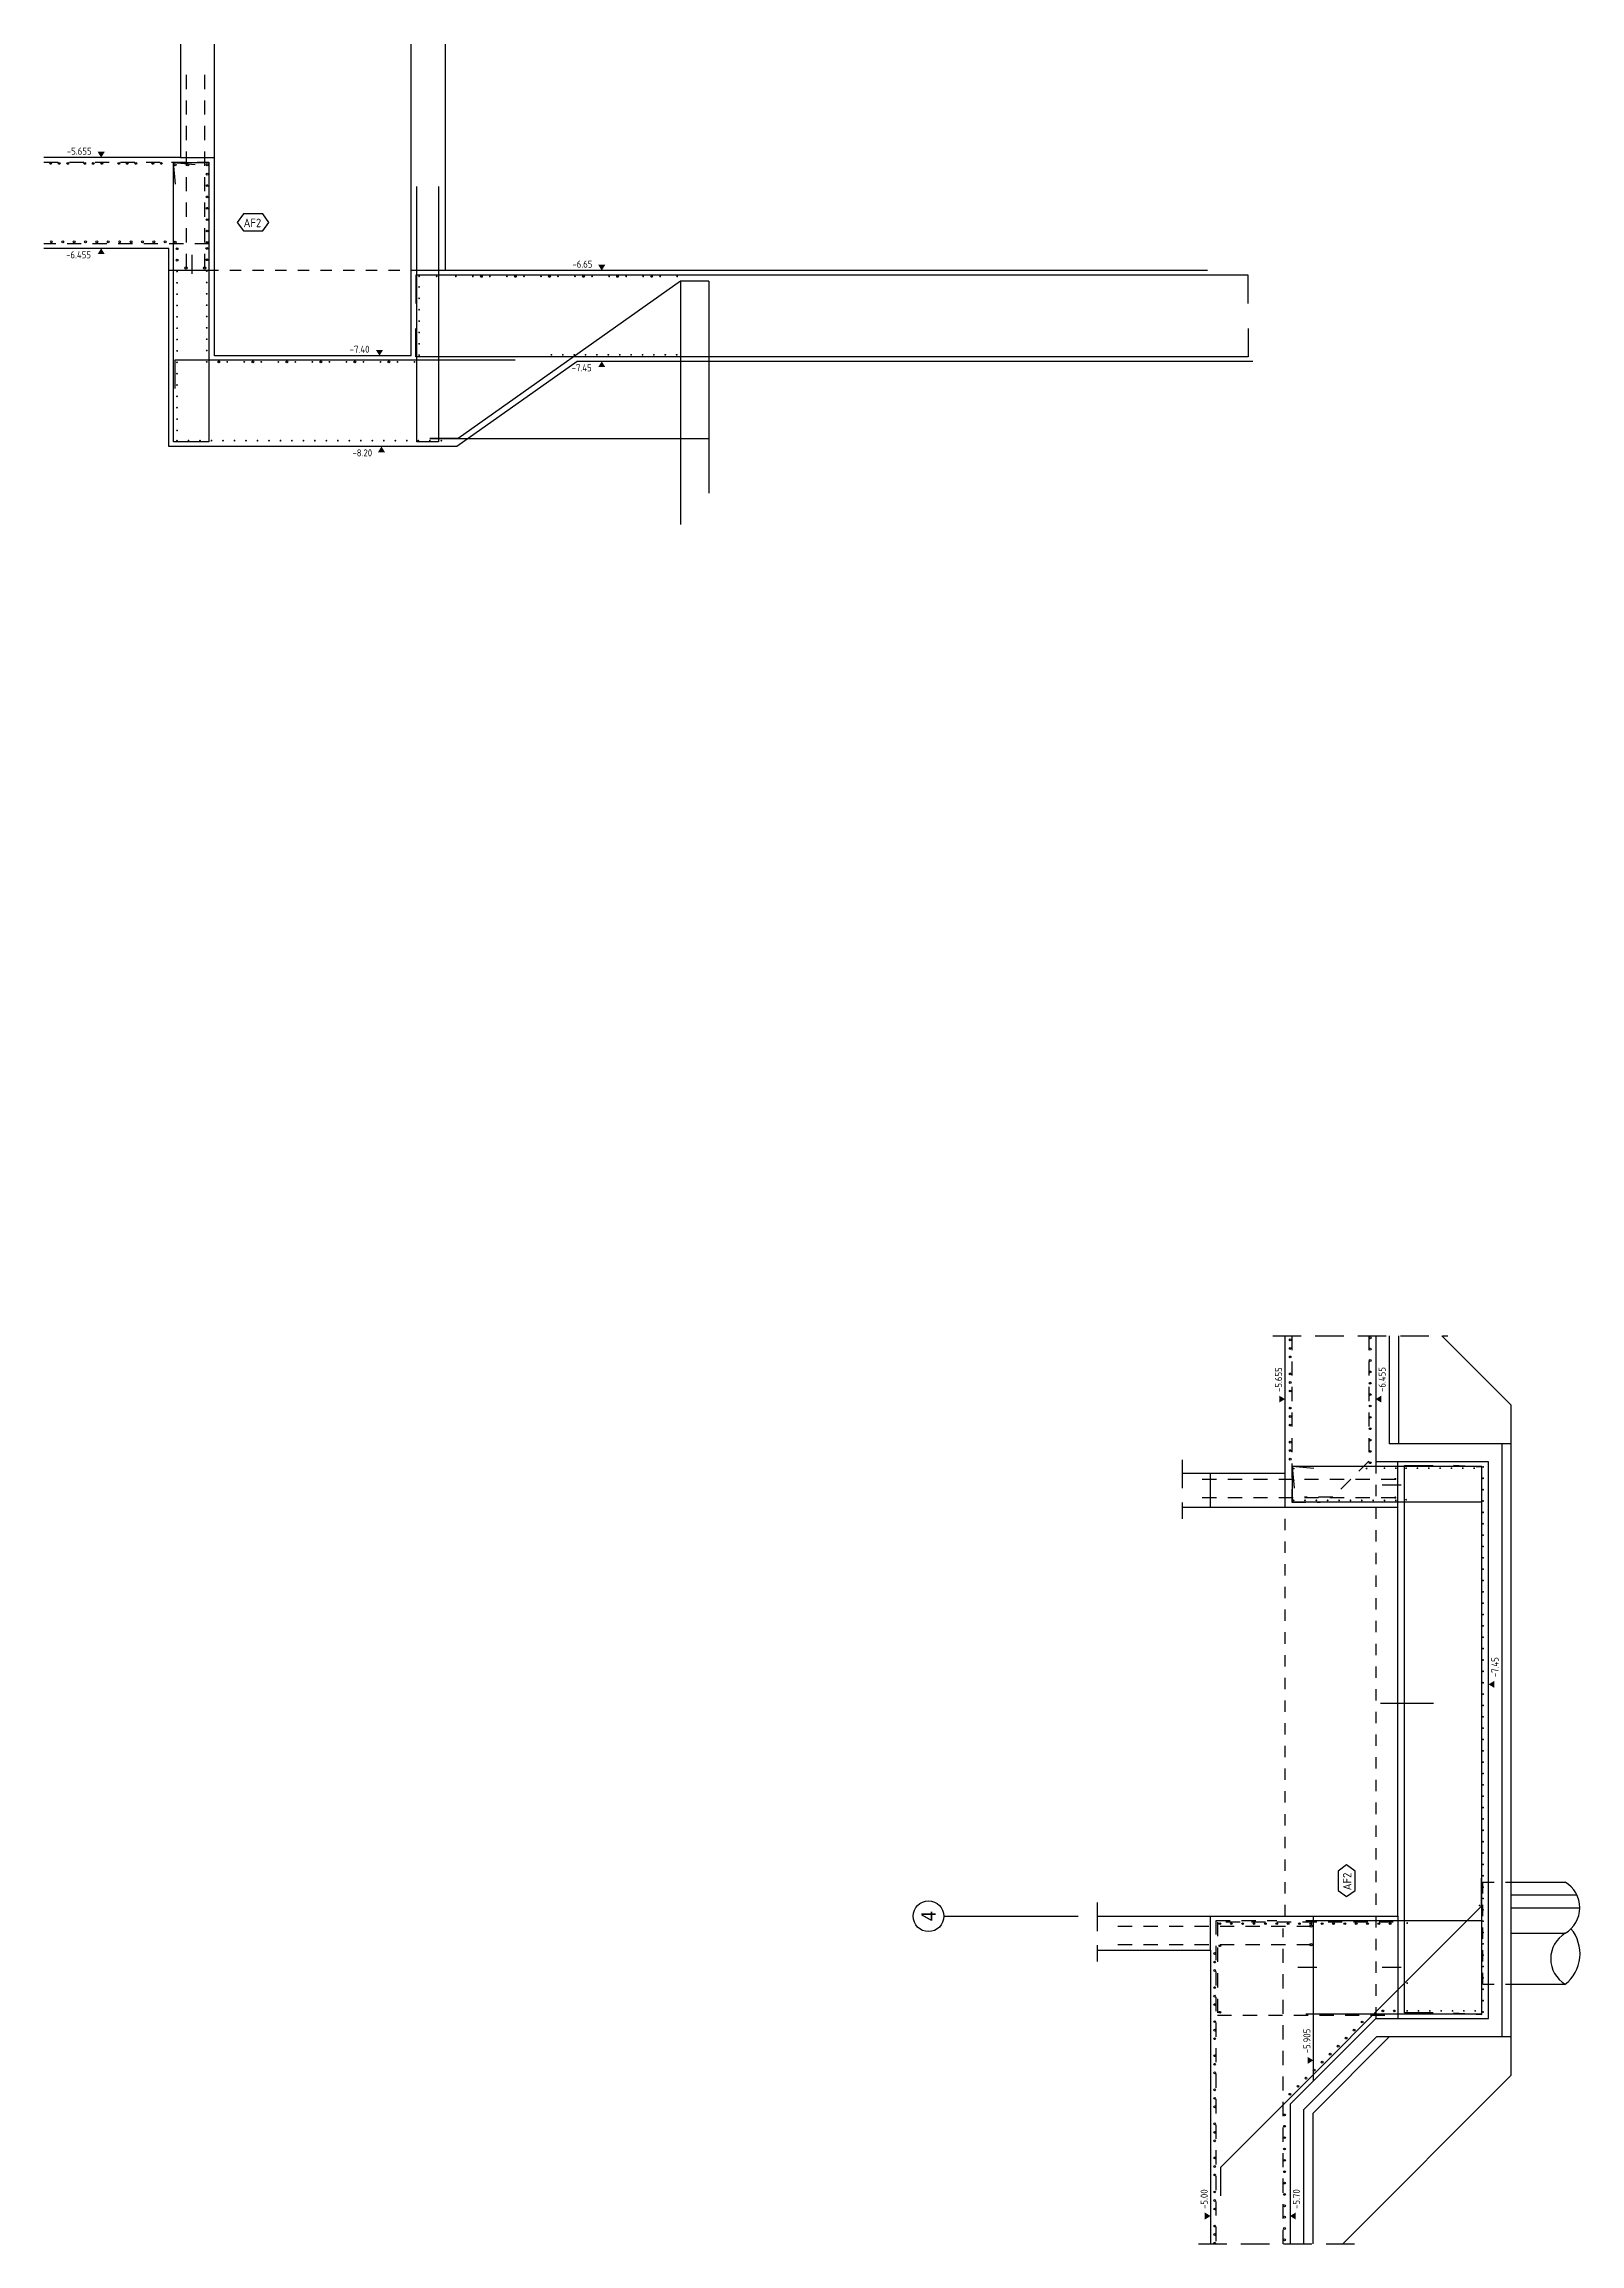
# Model space of a CAD drawing. Extents: x -13.2 to 53.1, y -36.8 to 21.9.
# Drawn here: x -13.17 to 0.36, y -36.09 to -16.71 of the extents above; entities that cross this region are included whole.
import ezdxf

# ---------------------------------------------------------------- set-up
doc = ezdxf.new("R2010")
doc.units = 0
doc.header["$LTSCALE"] = 0.25
for name, pattern in [('AUSGEZOGEN', [1000.01, 1000, 0.01]), ('GESTRICHELT', [0.75, 0.5, -0.25]), ('GESTRICHELTX2', [1.5, 1, -0.5]), ('HIDDEN', [0.375, 0.25, -0.125]), ('VERDECKTX2', [0.75, 0.5, -0.25])]:
    doc.linetypes.add(name, pattern=pattern)
for name, color, linetype in [('ACHSEN', 7, 'Continuous'), ('AFB', 7, 'Continuous'), ('AFU', 7, 'Continuous'), ('BETON', 7, 'Continuous'), ('HILFE', 7, 'Continuous'), ('koten', 7, 'Continuous'), ('RND', 7, 'Continuous'), ('RND-1', 7, 'Continuous'), ('SFP_Achsen', 7, 'Continuous'), ('Verbau', 7, 'Continuous'), ('VERDECKT', 7, 'Continuous')]:
    doc.layers.add(name, color=color, linetype=linetype)
doc.layers.add('NOPLOT', color=7, linetype='Continuous', plot=False)
doc.styles.add('helv', font='tahoma.ttf')
doc.styles.add('txt', font='isocp.shx')
doc.linetypes.add('AFU_50K', pattern='A,0.15,["/",Standard,S=0.2,R=0,X=-0.01,Y=-0.1],0.07,["/",Standard,S=0.2,R=0,X=-0.01,Y=-0.1],0.15', length=0.37)
doc.linetypes.add('AFU_50L', pattern='A,0.75,["/",Standard,S=0.2,R=0,X=-0.01,Y=-0.1],0.07,["/",Standard,S=0.2,R=0,X=-0.01,Y=-0.1],0.75', length=1.57)
doc.linetypes.add('AFU_50M', pattern='A,0.45,["/",Standard,S=0.2,R=0,X=-0.01,Y=-0.1],0.07,["/",Standard,S=0.2,R=0,X=-0.01,Y=-0.1],0.45', length=0.97)

# ---------------------------------------------------------------- blocks, each defined once
blk = doc.blocks.new('okrd_o')
at = {"layer": 'koten', "color": 7, "linetype": 'Continuous'}
blk.add_solid([(-0.125, 0.202), (0.125, 0.202), (0, 0)], dxfattribs=at)
at = {"layer": 'koten', "style": 'txt'}
blk.add_attdef('OKRD', (0.25, 0.1), '', height=0.25, dxfattribs=at)
blk = doc.blocks.new('okrd_u')
at = {"layer": 'koten', "color": 7, "linetype": 'Continuous'}
blk.add_solid([(-0.125, -0.202), (0.125, -0.202), (0, 0)], dxfattribs=at)
at = {"layer": 'koten', "style": 'txt'}
blk.add_attdef('OKRD', (0.25, -0.35), '', height=0.25, dxfattribs=at)

msp = doc.modelspace()

# ---------------------------------------------------------------- linework, layer by layer
at = {"layer": 'ACHSEN', "color": 140, "linetype": 'AUSGEZOGEN'}
msp.add_line((-5.2427, -33.2012), (-4.0583, -33.2012), dxfattribs=at)
at = {"layer": 'AFB', "color": 1, "linetype": 'AUSGEZOGEN'}
for p, q in [((-11.87, -18.5714), (-11.87, -18.7384)), ((-1.3797, -29.4012), (-1.2127, -29.4012)), ((-2.1247, -33.6512), (-1.9577, -33.6512)), ((-1.3797, -33.6512), (-1.2127, -33.6512))]:
    msp.add_line(p, q, dxfattribs=at)
for points in [[(-11.4138, -18.2103), (-11.468, -18.2842), (-11.4138, -18.3582), (-11.243, -18.3582), (-11.1888, -18.2842), (-11.243, -18.2103)], [(-1.7675, -32.9743), (-1.6936, -33.0285), (-1.6197, -32.9743), (-1.6197, -32.8035), (-1.6936, -32.7493), (-1.7675, -32.8035)]]:
    msp.add_lwpolyline(points, close=True, dxfattribs=at)
at = {"layer": 'AFU', "color": 8, "linetype": 'AFU_50K'}
for p, q in [((-11.97, -17.7134), (-11.67, -17.7134)), ((-1.2427, -29.6012), (-1.2427, -29.2012)), ((-2.2377, -29.3012), (-2.2377, -29.6012)), ((-2.8927, -33.5012), (-2.8927, -33.2012))]:
    msp.add_line(p, q, dxfattribs=at)
at = {"layer": 'AFU', "color": 8, "linetype": 'AFU_50M'}
for p, q in [((-11.67, -18.7084), (-12.07, -18.7084)), ((-9.635, -18.7084), (-9.935, -18.7084)), ((-1.9877, -33.2012), (-1.9877, -34.6512))]:
    msp.add_line(p, q, dxfattribs=at)
at = {"layer": 'AFU', "color": 8, "linetype": 'AFU_50L'}
msp.add_line((-1.2427, -33.2012), (-1.2427, -34.1012), dxfattribs=at)
at = {"layer": 'BETON', "color": 6, "linetype": 'AUSGEZOGEN'}
for p, q in [((-11.97, -16.7134), (-11.97, -17.7134)), ((-11.67, -19.4584), (-11.67, -16.7134)), ((-9.935, -19.4584), (-9.935, -16.7134)), ((-9.635, -18.7084), (-9.635, -16.7134)), ((-11.97, -17.7134), (-13.1714, -17.7134)), ((-12.07, -18.5134), (-13.1714, -18.5134)), ((-12.07, -20.2584), (-12.07, -18.5134)), ((-2.92, -18.7084), (-9.635, -18.7084)), ((-9.935, -19.4584), (-11.67, -19.4584)), ((-8.4743, -19.5084), (-9.535, -20.2584)), ((-2.52, -19.5084), (-8.4743, -19.5084)), ((-9.535, -20.2584), (-12.07, -20.2584)), ((-2.2377, -28.0899), (-2.2377, -29.3012)), ((-1.4377, -28.0899), (-1.4377, -29.2012)), ((-0.4427, -29.2012), (-1.4377, -29.2012)), ((-0.4427, -34.1012), (-0.4427, -29.2012)), ((-2.2377, -29.3012), (-3.1431, -29.3012)), ((-1.2427, -29.6012), (-3.1431, -29.6012)), ((-1.2427, -33.2012), (-1.2427, -29.6012)), ((-3.8927, -33.2012), (-1.2427, -33.2012)), ((-3.8927, -33.5012), (-2.8927, -33.5012)), ((-2.8927, -33.5012), (-2.8927, -36.0873)), ((-1.4377, -34.1012), (-2.1927, -34.8562)), ((-1.4377, -34.1012), (-0.4427, -34.1012)), ((-2.1927, -34.8562), (-2.1927, -36.0873))]:
    msp.add_line(p, q, dxfattribs=at)
at = {"layer": 'HILFE', "color": 102, "linetype": 'GESTRICHELTX2'}
for p, q in [((-2.3448, -28.0899), (-0.8031, -28.0899)), ((-3.1431, -29.1828), (-3.1431, -29.7012)), ((-3.8927, -33.0817), (-3.8927, -33.6012)), ((-2.9998, -36.0873), (-1.5303, -36.0873))]:
    msp.add_line(p, q, dxfattribs=at)
at = {"layer": 'HILFE', "color": 102, "linetype": 'AUSGEZOGEN'}
for p, q in [((-1.3177, -28.0899), (-1.3177, -29.0412)), ((-1.2377, -28.0899), (-1.2377, -29.0412)), ((-0.2427, -28.7012), (-0.854, -28.0899)), ((-0.2427, -29.0412), (-0.2427, -28.7012)), ((-0.3227, -29.0412), (-1.3177, -29.0412)), ((-0.2427, -29.0412), (-0.3227, -29.0412)), ((-0.3227, -34.2612), (-0.3227, -29.0412)), ((-0.2427, -34.6012), (-0.2427, -29.0412)), ((-1.428, -34.2612), (-2.0727, -34.9059)), ((-1.3148, -34.2612), (-1.9927, -34.939)), ((-1.428, -34.2612), (-0.2427, -34.2612)), ((-0.2427, -34.6012), (-1.7287, -36.0873)), ((-2.0727, -34.9059), (-2.0727, -36.0873)), ((-1.9927, -34.939), (-1.9927, -36.0873))]:
    msp.add_line(p, q, dxfattribs=at)
at = {"layer": 'NOPLOT', "color": 191, "linetype": 'AUSGEZOGEN'}
for p, q in [((-2.8927, -29.6012), (-2.8927, -29.3012)), ((-0.9297, -31.3294), (-1.3956, -31.3294))]:
    msp.add_line(p, q, dxfattribs=at)
at = {"layer": 'RND', "color": 191, "linetype": 'AUSGEZOGEN'}
for p, q in [((-7.5635, -18.8031), (-7.5635, -20.9443)), ((-7.3135, -18.8031), (-7.3135, -20.6704))]:
    msp.add_line(p, q, dxfattribs=at)
at = {"layer": 'RND', "color": 7, "linetype": 'VERDECKTX2'}
for points in [[(-11.92, -16.9855), (-11.92, -18.6855)], [(-11.7567, -16.9855), (-11.7567, -18.6855)], [(-13.1714, -17.7534), (-11.7176, -17.7534), (-11.7176, -18.4734), (-13.1714, -18.4734)], [(-2.1777, -28.0899), (-2.1777, -29.5536), (-1.9277, -29.5536)], [(-1.4977, -28.0899), (-1.4977, -29.1925), (-1.8159, -29.5107), (-2.0659, -29.5107)], [(-2.9655, -29.3512), (-1.2655, -29.3512)], [(-2.9655, -29.5145), (-1.2655, -29.5145)], [(-3.7085, -33.2879), (-2.0085, -33.2879)], [(-3.7085, -33.4512), (-2.0085, -33.4512)]]:
    msp.add_lwpolyline(points, dxfattribs=at)
at = {"layer": 'RND', "color": 1, "linetype": 'AUSGEZOGEN'}
for points in [[(-9.695, -17.9684), (-9.695, -20.2184), (-9.885, -20.2184), (-9.885, -17.9684)], [(-2.56, -18.9984), (-2.56, -18.7484), (-9.895, -18.7484), (-9.895, -18.9984)], [(-7.3135, -18.8031), (-7.5635, -18.8031), (-9.5231, -20.1887), (-9.7731, -20.1887)], [(-2.56, -19.2184), (-2.56, -19.4684), (-9.895, -19.4684), (-9.895, -19.2184)], [(-9.019, -19.4984), (-12.019, -19.4984), (-12.019, -19.7484)], [(-9.7731, -20.1887), (-9.5231, -20.1887), (-7.5635, -20.1887), (-7.3135, -20.1887)], [(-0.9327, -34.053), (-1.1827, -34.053), (-1.1827, -29.233), (-0.9327, -29.233)], [(-0.7527, -34.053), (-0.5027, -34.0675), (-0.5027, -29.2475), (-0.7527, -29.233)], [(-0.5085, -32.8654), (-0.5085, -33.1154), (-2.8066, -35.4135), (-2.8066, -35.6635)], [(-2.0527, -34.0612), (-0.5027, -34.0612), (-0.5027, -33.2412), (-2.0527, -33.2412)]]:
    msp.add_lwpolyline(points, dxfattribs=at)
at = {"layer": 'RND', "color": 7, "linetype": 'AUSGEZOGEN'}
for points, const_width in [([(-11.995, -18.7165, -1), (-12.003, -18.7165, -1)], 0.008), ([(-11.7336, -18.7134, -1), (-11.7416, -18.7134, -1)], 0.008), ([(-9.8625, -18.7594, -1), (-9.8705, -18.7594, -1)], 0.008), ([(-9.7079, -18.7594, -1), (-9.7159, -18.7594, -1)], 0.008), ([(-9.5383, -18.7598, -1), (-9.5463, -18.7598, -1)], 0.008), ([(-9.3883, -18.7598, -1), (-9.3963, -18.7598, -1)], 0.008), ([(-9.2383, -18.7598, -1), (-9.2463, -18.7598, -1)], 0.008), ([(-9.0883, -18.7598, -1), (-9.0963, -18.7598, -1)], 0.008), ([(-8.9383, -18.7598, -1), (-8.9463, -18.7598, -1)], 0.008), ([(-8.7883, -18.7598, -1), (-8.7963, -18.7598, -1)], 0.008), ([(-8.6383, -18.7598, -1), (-8.6463, -18.7598, -1)], 0.008), ([(-8.4883, -18.7598, -1), (-8.4963, -18.7598, -1)], 0.008), ([(-8.3383, -18.7598, -1), (-8.3463, -18.7598, -1)], 0.008), ([(-8.1883, -18.7598, -1), (-8.1963, -18.7598, -1)], 0.008), ([(-8.0383, -18.7598, -1), (-8.0463, -18.7598, -1)], 0.008), ([(-7.8883, -18.7598, -1), (-7.8963, -18.7598, -1)], 0.008), ([(-7.7383, -18.7598, -1), (-7.7463, -18.7598, -1)], 0.008), ([(-7.5883, -18.7598, -1), (-7.5963, -18.7598, -1)], 0.008), ([(-11.995, -18.8165, -1), (-12.003, -18.8165, -1)], 0.008), ([(-11.995, -18.9165, -1), (-12.003, -18.9165, -1)], 0.008), ([(-11.7336, -18.8134, -1), (-11.7416, -18.8134, -1)], 0.008), ([(-11.7336, -18.9134, -1), (-11.7416, -18.9134, -1)], 0.008), ([(-9.8625, -18.8533, -1), (-9.8705, -18.8533, -1)], 0.008), ([(-9.8625, -18.9533, -1), (-9.8705, -18.9533, -1)], 0.008), ([(-11.995, -19.0165, -1), (-12.003, -19.0165, -1)], 0.008), ([(-11.995, -19.1165, -1), (-12.003, -19.1165, -1)], 0.008), ([(-11.7336, -19.0134, -1), (-11.7416, -19.0134, -1)], 0.008), ([(-11.7336, -19.1134, -1), (-11.7416, -19.1134, -1)], 0.008), ([(-9.8625, -19.0533, -1), (-9.8705, -19.0533, -1)], 0.008), ([(-9.8625, -19.1533, -1), (-9.8705, -19.1533, -1)], 0.008), ([(-11.995, -19.2165, -1), (-12.003, -19.2165, -1)], 0.008), ([(-11.995, -19.3165, -1), (-12.003, -19.3165, -1)], 0.008), ([(-11.7336, -19.2134, -1), (-11.7416, -19.2134, -1)], 0.008), ([(-11.7336, -19.3134, -1), (-11.7416, -19.3134, -1)], 0.008), ([(-9.8625, -19.2533, -1), (-9.8705, -19.2533, -1)], 0.008), ([(-9.8625, -19.3533, -1), (-9.8705, -19.3533, -1)], 0.008), ([(-11.995, -19.4165, -1), (-12.003, -19.4165, -1)], 0.008), ([(-11.995, -19.5165, -1), (-12.003, -19.5165, -1)], 0.008), ([(-11.7336, -19.4134, -1), (-11.7416, -19.4134, -1)], 0.008), ([(-11.7336, -19.5134, -1), (-11.7416, -19.5134, -1)], 0.008), ([(-11.5527, -19.5134, -1), (-11.5607, -19.5134, -1)], 0.008), ([(-11.4027, -19.5134, -1), (-11.4107, -19.5134, -1)], 0.008), ([(-11.2527, -19.5134, -1), (-11.2607, -19.5134, -1)], 0.008), ([(-11.1027, -19.5134, -1), (-11.1107, -19.5134, -1)], 0.008), ([(-10.9527, -19.5134, -1), (-10.9607, -19.5134, -1)], 0.008), ([(-10.8027, -19.5134, -1), (-10.8107, -19.5134, -1)], 0.008), ([(-10.6527, -19.5134, -1), (-10.6607, -19.5134, -1)], 0.008), ([(-10.5027, -19.5134, -1), (-10.5107, -19.5134, -1)], 0.008), ([(-10.3527, -19.5134, -1), (-10.3607, -19.5134, -1)], 0.008), ([(-10.2027, -19.5134, -1), (-10.2107, -19.5134, -1)], 0.008), ([(-10.0527, -19.5134, -1), (-10.0607, -19.5134, -1)], 0.008), ([(-9.9027, -19.5134, -1), (-9.9107, -19.5134, -1)], 0.008), ([(-9.8625, -19.4533, -1), (-9.8705, -19.4533, -1)], 0.008), ([(-8.6966, -19.4502, -1), (-8.7046, -19.4502, -1)], 0.008), ([(-8.5962, -19.4502, -1), (-8.6042, -19.4502, -1)], 0.008), ([(-8.4958, -19.4502, -1), (-8.5038, -19.4502, -1)], 0.008), ([(-8.3955, -19.4502, -1), (-8.4035, -19.4502, -1)], 0.008), ([(-8.2951, -19.4502, -1), (-8.3031, -19.4502, -1)], 0.008), ([(-8.1948, -19.4502, -1), (-8.2028, -19.4502, -1)], 0.008), ([(-8.0944, -19.4502, -1), (-8.1024, -19.4502, -1)], 0.008), ([(-7.994, -19.4502, -1), (-8.002, -19.4502, -1)], 0.008), ([(-7.8937, -19.4502, -1), (-7.9017, -19.4502, -1)], 0.008), ([(-7.7933, -19.4502, -1), (-7.8013, -19.4502, -1)], 0.008), ([(-7.693, -19.4502, -1), (-7.701, -19.4502, -1)], 0.008), ([(-7.5926, -19.4502, -1), (-7.6006, -19.4502, -1)], 0.008), ([(-11.995, -19.6165, -1), (-12.003, -19.6165, -1)], 0.008), ([(-11.995, -19.7165, -1), (-12.003, -19.7165, -1)], 0.008), ([(-11.995, -19.8165, -1), (-12.003, -19.8165, -1)], 0.008), ([(-11.995, -19.9165, -1), (-12.003, -19.9165, -1)], 0.008), ([(-11.995, -20.0165, -1), (-12.003, -20.0165, -1)], 0.008), ([(-11.995, -20.1165, -1), (-12.003, -20.1165, -1)], 0.008), ([(-11.995, -20.2065, -1), (-12.003, -20.2065, -1)], 0.008), ([(-11.8938, -20.2065, -1), (-11.9018, -20.2065, -1)], 0.008), ([(-11.7926, -20.2065, -1), (-11.8006, -20.2065, -1)], 0.008), ([(-11.6914, -20.2065, -1), (-11.6994, -20.2065, -1)], 0.008), ([(-11.5901, -20.2065, -1), (-11.5981, -20.2065, -1)], 0.008), ([(-11.4889, -20.2065, -1), (-11.4969, -20.2065, -1)], 0.008), ([(-11.3877, -20.2065, -1), (-11.3957, -20.2065, -1)], 0.008), ([(-11.2865, -20.2065, -1), (-11.2945, -20.2065, -1)], 0.008), ([(-11.1852, -20.2065, -1), (-11.1932, -20.2065, -1)], 0.008), ([(-11.084, -20.2065, -1), (-11.092, -20.2065, -1)], 0.008), ([(-10.9828, -20.2065, -1), (-10.9908, -20.2065, -1)], 0.008), ([(-10.8816, -20.2065, -1), (-10.8896, -20.2065, -1)], 0.008), ([(-10.7803, -20.2065, -1), (-10.7883, -20.2065, -1)], 0.008), ([(-10.6791, -20.2065, -1), (-10.6871, -20.2065, -1)], 0.008), ([(-10.5779, -20.2065, -1), (-10.5859, -20.2065, -1)], 0.008), ([(-10.4766, -20.2065, -1), (-10.4846, -20.2065, -1)], 0.008), ([(-10.3754, -20.2065, -1), (-10.3834, -20.2065, -1)], 0.008), ([(-10.2742, -20.2065, -1), (-10.2822, -20.2065, -1)], 0.008), ([(-10.173, -20.2065, -1), (-10.181, -20.2065, -1)], 0.008), ([(-10.0717, -20.2065, -1), (-10.0797, -20.2065, -1)], 0.008), ([(-9.9705, -20.2065, -1), (-9.9785, -20.2065, -1)], 0.008), ([(-9.8693, -20.2065, -1), (-9.8773, -20.2065, -1)], 0.008), ([(-9.7681, -20.2065, -1), (-9.7761, -20.2065, -1)], 0.008), ([(-9.6668, -20.2065, -1), (-9.6748, -20.2065, -1)], 0.008), ([(-2.1605, -29.2623, 1), (-2.1605, -29.2543, 1)], 0.008), ([(-1.5175, -29.2623, 1), (-1.5175, -29.2543, 1)], 0.008), ([(-1.3605, -29.2603, 1), (-1.3605, -29.2523, 1)], 0.008), ([(-1.2605, -29.2603, 1), (-1.2605, -29.2523, 1)], 0.008), ([(-1.1703, -29.2603, 1), (-1.1703, -29.2523, 1)], 0.008), ([(-1.0703, -29.2603, 1), (-1.0703, -29.2523, 1)], 0.008), ([(-0.9703, -29.2603, 1), (-0.9703, -29.2523, 1)], 0.008), ([(-0.8703, -29.2603, 1), (-0.8703, -29.2523, 1)], 0.008), ([(-0.7703, -29.2603, 1), (-0.7703, -29.2523, 1)], 0.008), ([(-0.6703, -29.2603, 1), (-0.6703, -29.2523, 1)], 0.008), ([(-0.5703, -29.2603, 1), (-0.5703, -29.2523, 1)], 0.008), ([(-0.4914, -29.2488, 1), (-0.4914, -29.2408, 1)], 0.008), ([(-2.1605, -29.3692, 1), (-2.1605, -29.3612, 1)], 0.008), ([(-1.2655, -29.3562, 1), (-1.2655, -29.3462, 1)], 0.01), ([(-0.4914, -29.3488, 1), (-0.4914, -29.3408, 1)], 0.008), ([(-0.4914, -29.4488, 1), (-0.4914, -29.4408, 1)], 0.008), ([(-2.1605, -29.5431, 1), (-2.1605, -29.5351, 1)], 0.008), ([(-2.0605, -29.5431, 1), (-2.0605, -29.5351, 1)], 0.008), ([(-1.9605, -29.5431, 1), (-1.9605, -29.5351, 1)], 0.008), ([(-1.8605, -29.5431, 1), (-1.8605, -29.5351, 1)], 0.008), ([(-1.7605, -29.5431, 1), (-1.7605, -29.5351, 1)], 0.008), ([(-1.6605, -29.5431, 1), (-1.6605, -29.5351, 1)], 0.008), ([(-1.5605, -29.5431, 1), (-1.5605, -29.5351, 1)], 0.008), ([(-1.4605, -29.5431, 1), (-1.4605, -29.5351, 1)], 0.008), ([(-1.3605, -29.5431, 1), (-1.3605, -29.5351, 1)], 0.008), ([(-1.2655, -29.5095, -1), (-1.2655, -29.5195, -1)], 0.01), ([(-1.2605, -29.5431, 1), (-1.2605, -29.5351, 1)], 0.008), ([(-1.1703, -29.5375, 1), (-1.1703, -29.5295, 1)], 0.008), ([(-0.4914, -29.5488, 1), (-0.4914, -29.5408, 1)], 0.008), ([(-0.4914, -29.6488, 1), (-0.4914, -29.6408, 1)], 0.008), ([(-0.4914, -29.7488, 1), (-0.4914, -29.7408, 1)], 0.008), ([(-0.4914, -29.8488, 1), (-0.4914, -29.8408, 1)], 0.008), ([(-0.4914, -29.9488, 1), (-0.4914, -29.9408, 1)], 0.008), ([(-0.4914, -30.0488, 1), (-0.4914, -30.0408, 1)], 0.008), ([(-0.4914, -30.1488, 1), (-0.4914, -30.1408, 1)], 0.008), ([(-0.4914, -30.2488, 1), (-0.4914, -30.2408, 1)], 0.008), ([(-0.4914, -30.3488, 1), (-0.4914, -30.3408, 1)], 0.008), ([(-0.4914, -30.4488, 1), (-0.4914, -30.4408, 1)], 0.008), ([(-0.4914, -30.5488, 1), (-0.4914, -30.5408, 1)], 0.008), ([(-0.4914, -30.6488, 1), (-0.4914, -30.6408, 1)], 0.008), ([(-0.4914, -30.7488, 1), (-0.4914, -30.7408, 1)], 0.008), ([(-0.4914, -30.8488, 1), (-0.4914, -30.8408, 1)], 0.008), ([(-0.4914, -30.9488, 1), (-0.4914, -30.9408, 1)], 0.008), ([(-0.4914, -31.0488, 1), (-0.4914, -31.0408, 1)], 0.008), ([(-0.4914, -31.1488, 1), (-0.4914, -31.1408, 1)], 0.008), ([(-0.4914, -31.2488, 1), (-0.4914, -31.2408, 1)], 0.008), ([(-0.4914, -31.3488, 1), (-0.4914, -31.3408, 1)], 0.008), ([(-0.4914, -31.4488, 1), (-0.4914, -31.4408, 1)], 0.008), ([(-0.4914, -31.5488, 1), (-0.4914, -31.5408, 1)], 0.008), ([(-0.4914, -31.6488, 1), (-0.4914, -31.6408, 1)], 0.008), ([(-0.4914, -31.7488, 1), (-0.4914, -31.7408, 1)], 0.008), ([(-0.4914, -31.8488, 1), (-0.4914, -31.8408, 1)], 0.008), ([(-0.4914, -31.9488, 1), (-0.4914, -31.9408, 1)], 0.008), ([(-0.4914, -32.0488, 1), (-0.4914, -32.0408, 1)], 0.008), ([(-0.4914, -32.1488, 1), (-0.4914, -32.1408, 1)], 0.008), ([(-0.4914, -32.2488, 1), (-0.4914, -32.2408, 1)], 0.008), ([(-0.4914, -32.3488, 1), (-0.4914, -32.3408, 1)], 0.008), ([(-0.4914, -32.4488, 1), (-0.4914, -32.4408, 1)], 0.008), ([(-0.4914, -32.5488, 1), (-0.4914, -32.5408, 1)], 0.008), ([(-0.4914, -32.6488, 1), (-0.4914, -32.6408, 1)], 0.008), ([(-0.4914, -32.7488, 1), (-0.4914, -32.7408, 1)], 0.008), ([(-0.4914, -32.8488, 1), (-0.4914, -32.8408, 1)], 0.008), ([(-0.4914, -32.9488, 1), (-0.4914, -32.9408, 1)], 0.008), ([(-0.5229, -33.1112, 1), (-0.5229, -33.1032, 1)], 0.008), ([(-0.4914, -33.0488, 1), (-0.4914, -33.0408, 1)], 0.008), ([(-1.1605, -33.2653, 1), (-1.1605, -33.2573, 1)], 0.008), ([(-0.4914, -33.1488, 1), (-0.4914, -33.1408, 1)], 0.008), ([(-0.4914, -33.2488, 1), (-0.4914, -33.2408, 1)], 0.008), ([(-0.4914, -33.3488, 1), (-0.4914, -33.3408, 1)], 0.008), ([(-0.4914, -33.4488, 1), (-0.4914, -33.4408, 1)], 0.008), ([(-0.4914, -33.5488, 1), (-0.4914, -33.5408, 1)], 0.008), ([(-0.4914, -33.6488, 1), (-0.4914, -33.6408, 1)], 0.008), ([(-1.1605, -33.7944, 1), (-1.1605, -33.7864, 1)], 0.008), ([(-0.4914, -33.7488, 1), (-0.4914, -33.7408, 1)], 0.008), ([(-0.4914, -33.8488, 1), (-0.4914, -33.8408, 1)], 0.008), ([(-1.1605, -34.0394, 1), (-1.1605, -34.0314, 1)], 0.008), ([(-1.0605, -34.0394, 1), (-1.0605, -34.0314, 1)], 0.008), ([(-0.9605, -34.0394, 1), (-0.9605, -34.0314, 1)], 0.008), ([(-0.8605, -34.0394, 1), (-0.8605, -34.0314, 1)], 0.008), ([(-0.7605, -34.0394, 1), (-0.7605, -34.0314, 1)], 0.008), ([(-0.6605, -34.0394, 1), (-0.6605, -34.0314, 1)], 0.008), ([(-0.5605, -34.0394, 1), (-0.5605, -34.0314, 1)], 0.008), ([(-0.4914, -33.9488, 1), (-0.4914, -33.9408, 1)], 0.008), ([(-0.4914, -34.0488, 1), (-0.4914, -34.0408, 1)], 0.008)]:
    msp.add_lwpolyline(points, format="xyb", close=True, dxfattribs=dict(at, const_width=const_width))
at = {"layer": 'RND', "color": 7, "linetype": 'GESTRICHELT'}
for points in [[(-2.844, -36.0628), (-2.844, -33.2399), (-2.3101, -33.2399)], [(-1.2827, -33.2527), (-2.8327, -33.2527), (-2.8327, -34.0727), (-1.2827, -34.0727)], [(-2.2527, -36.0873), (-2.2527, -33.3094)]]:
    msp.add_lwpolyline(points, dxfattribs=at)
at = {"layer": 'RND', "color": 7, "linetype": 'AUSGEZOGEN'}
for centre, radius in [((-13.1123, -17.7648), 0.008), ((-12.9623, -17.7648), 0.008), ((-12.8123, -17.7648), 0.008), ((-12.6623, -17.7648), 0.008), ((-12.5123, -17.7648), 0.008), ((-12.3623, -17.7648), 0.008), ((-12.2123, -17.7648), 0.008), ((-12.0162, -17.7771), 0.008), ((-11.9032, -17.7771), 0.008), ((-11.733, -17.7771), 0.008), ((-11.733, -17.8603), 0.008), ((-11.733, -17.9603), 0.008), ((-11.733, -18.0603), 0.008), ((-11.733, -18.1603), 0.008), ((-11.733, -18.2603), 0.008), ((-11.733, -18.3603), 0.008), ((-13.1068, -18.4552), 0.008), ((-13.0065, -18.4552), 0.008), ((-12.9061, -18.4552), 0.008), ((-12.8057, -18.4552), 0.008), ((-12.7054, -18.4552), 0.008), ((-12.605, -18.4552), 0.008), ((-12.5047, -18.4552), 0.008), ((-12.4043, -18.4552), 0.008), ((-12.3039, -18.4552), 0.008), ((-12.2036, -18.4552), 0.008), ((-12.1032, -18.4552), 0.008), ((-12.0162, -18.4585), 0.008), ((-11.999, -18.5165), 0.008), ((-11.7376, -18.5134), 0.008), ((-11.733, -18.4603), 0.008), ((-11.999, -18.6165), 0.008), ((-11.92, -18.6855), 0.01), ((-11.7567, -18.6855), 0.01), ((-11.7376, -18.6134), 0.008), ((-9.3173, -18.7598), 0.008), ((-9.0173, -18.7598), 0.008), ((-8.7173, -18.7598), 0.008), ((-8.4173, -18.7598), 0.008), ((-8.1173, -18.7598), 0.008), ((-7.8173, -18.7598), 0.008), ((-11.6317, -19.5134), 0.008), ((-11.3317, -19.5134), 0.008), ((-11.0317, -19.5134), 0.008), ((-10.7317, -19.5134), 0.008), ((-10.4317, -19.5134), 0.008), ((-10.1317, -19.5134), 0.008), ((-2.1901, -28.126), 0.008), ((-2.1901, -28.276), 0.008), ((-1.4867, -28.1079), 0.008), ((-1.4867, -28.2079), 0.008), ((-2.1901, -28.426), 0.008), ((-1.4867, -28.3079), 0.008), ((-1.4867, -28.4079), 0.008), ((-2.1901, -28.576), 0.008), ((-1.4867, -28.5079), 0.008), ((-1.4867, -28.6079), 0.008), ((-2.1901, -28.726), 0.008), ((-2.1901, -28.876), 0.008), ((-1.4867, -28.7079), 0.008), ((-1.4867, -28.8079), 0.008), ((-2.1901, -29.026), 0.008), ((-1.4867, -28.9079), 0.008), ((-1.4867, -29.0079), 0.008), ((-2.1901, -29.176), 0.008), ((-1.4867, -29.1079), 0.008), ((-1.4867, -29.2079), 0.008), ((-2.8099, -33.2669), 0.008), ((-2.7099, -33.2669), 0.008), ((-2.6099, -33.2669), 0.008), ((-2.5099, -33.2669), 0.008), ((-2.4099, -33.2669), 0.008), ((-2.3099, -33.2669), 0.008), ((-2.2099, -33.2669), 0.008), ((-2.1099, -33.2669), 0.008), ((-2.0085, -33.2879), 0.01), ((-2.0099, -33.2669), 0.008), ((-1.9099, -33.2669), 0.008), ((-1.8099, -33.2669), 0.008), ((-1.7099, -33.2669), 0.008), ((-1.6099, -33.2669), 0.008), ((-1.5099, -33.2669), 0.008), ((-1.4099, -33.2669), 0.008), ((-1.3099, -33.2669), 0.008), ((-2.8099, -33.4614), 0.008), ((-2.0085, -33.4512), 0.01), ((-2.8564, -33.53), 0.008), ((-2.8564, -33.68), 0.008), ((-2.8564, -33.83), 0.008), ((-2.8564, -33.98), 0.008), ((-2.8099, -34.0473), 0.008), ((-1.3736, -34.0354), 0.008), ((-1.2736, -34.0354), 0.008), ((-2.8564, -34.13), 0.008), ((-2.8564, -34.28), 0.008), ((-1.6982, -34.2745), 0.008), ((-1.6275, -34.2038), 0.008), ((-1.5568, -34.1331), 0.008), ((-2.8564, -34.43), 0.008), ((-1.9103, -34.4866), 0.008), ((-1.8396, -34.4159), 0.008), ((-1.7689, -34.3452), 0.008), ((-2.8564, -34.58), 0.008), ((-2.0517, -34.628), 0.008), ((-1.981, -34.5573), 0.008), ((-2.8564, -34.73), 0.008), ((-2.8564, -34.88), 0.008), ((-2.1932, -34.7695), 0.008), ((-2.1224, -34.6988), 0.008), ((-2.8564, -35.03), 0.008), ((-2.2417, -34.9514), 0.008), ((-2.2417, -35.0514), 0.008), ((-2.8564, -35.18), 0.008), ((-2.2417, -35.1514), 0.008), ((-2.2417, -35.2514), 0.008), ((-2.8564, -35.33), 0.008), ((-2.2417, -35.3514), 0.008), ((-2.2417, -35.4514), 0.008), ((-2.8564, -35.48), 0.008), ((-2.8564, -35.63), 0.008), ((-2.2417, -35.5514), 0.008), ((-2.2417, -35.6514), 0.008), ((-2.8564, -35.78), 0.008), ((-2.2417, -35.7514), 0.008), ((-2.8564, -35.93), 0.008), ((-2.2417, -35.8514), 0.008), ((-2.2417, -35.9514), 0.008), ((-2.8564, -36.08), 0.008), ((-2.2417, -36.0514), 0.008)]:
    msp.add_circle(centre, radius, dxfattribs=at)
at = {"layer": 'RND', "color": 102, "linetype": 'AUSGEZOGEN'}
for centre in [(-13.0373, -17.7648), (-12.7373, -17.7648), (-12.4373, -17.7648), (-12.1373, -17.7648), (-2.1901, -28.201), (-2.1901, -28.501), (-2.1901, -28.801), (-2.1901, -29.101), (-2.8564, -33.605), (-2.8564, -33.905), (-2.8564, -34.205), (-2.8564, -34.505), (-2.8564, -34.805), (-2.8564, -35.105), (-2.8564, -35.405), (-2.8564, -35.705), (-2.8564, -36.005)]:
    msp.add_circle(centre, 0.008, dxfattribs=at)
at = {"layer": 'RND-1', "color": 1, "linetype": 'AUSGEZOGEN'}
for points in [[(-12.0134, -17.9477), (-12.03, -17.7584), (-11.72, -17.7584), (-11.72, -20.2184), (-12.03, -20.2184), (-12.03, -17.7584), (-11.8407, -17.775)], [(-1.9834, -29.2577), (-2.1727, -29.2412), (-2.1727, -29.5512), (-0.5027, -29.5512), (-0.5027, -29.2412), (-2.1727, -29.2412), (-2.1561, -29.4305)]]:
    msp.add_lwpolyline(points, dxfattribs=at)
at = {"layer": 'SFP_Achsen', "color": 7, "linetype": 'AUSGEZOGEN'}
msp.add_circle((-5.3779, -33.2012), 0.1352, dxfattribs=at)
at = {"layer": 'Verbau', "color": 171, "linetype": 'HIDDEN'}
for p, q in [((-0.4927, -33.8012), (-0.4927, -32.9012)), ((-0.4927, -32.9012), (-0.2427, -32.9012)), ((-0.4927, -33.8012), (-0.2427, -33.8012))]:
    msp.add_line(p, q, dxfattribs=at)
at = {"layer": 'Verbau', "color": 171}
for p, q in [((-0.2427, -32.9012), (0.232, -32.9012)), ((-0.2427, -33.0137), (0.3343, -33.0137, -0.0329)), ((-0.2427, -33.1262), (0.3597, -33.1262, -0.0411)), ((-0.2427, -33.3512), (0.232, -33.3512)), ((-0.2427, -33.8012), (0.232, -33.8012))]:
    msp.add_line(p, q, dxfattribs=at)
for centre, radius, start, end in [((0.0975, -33.1262), 0.2621, 300.86482, 59.13518), ((0.0189, -33.5316), 0.3437, 308.32437, 39.81071), ((0.3665, -33.5762), 0.2621, 120.86482, 239.13518)]:
    msp.add_arc(centre, radius, start, end, dxfattribs=at)
at = {"layer": 'VERDECKT', "color": 7, "linetype": 'HIDDEN'}
for p, q in [((-9.635, -18.7084), (-11.67, -18.7084)), ((-1.4377, -29.2012), (-1.4377, -34.1012)), ((-2.2377, -29.3012), (-2.2377, -33.2012))]:
    msp.add_line(p, q, dxfattribs=at)

# ---------------------------------------------------------------- block references
at = {"layer": 'koten', "color": 6, "linetype": 'AUSGEZOGEN'}
ref = msp.add_blockref('okrd_o', (-12.6675, -17.7134), dxfattribs=dict(at, xscale=-0.25, yscale=0.25, zscale=0.25))
ref.add_attrib('OKRD', '-5.655', (-12.9701, -17.6884), dxfattribs={"height": 0.0625, "style": 'txt'})
ref = msp.add_blockref('okrd_u', (-12.6675, -18.5134), dxfattribs=dict(at, xscale=-0.25, yscale=0.25, zscale=0.25))
ref.add_attrib('OKRD', '-6.455', (-12.9763, -18.6009), dxfattribs={"height": 0.0625, "style": 'txt'})
ref = msp.add_blockref('okrd_o', (-8.257, -18.7084), dxfattribs=dict(at, xscale=-0.25, yscale=0.25, zscale=0.25))
ref.add_attrib('OKRD', '-6.65', (-8.5158, -18.6834), dxfattribs={"height": 0.0625, "style": 'txt'})
at = {"layer": 'koten', "color": 102, "linetype": 'AUSGEZOGEN'}
ref = msp.add_blockref('okrd_o', (-10.2155, -19.4584), dxfattribs=dict(at, xscale=-0.25, yscale=0.25, zscale=0.25))
ref.add_attrib('OKRD', '-7.40', (-10.4781, -19.4334), dxfattribs={"height": 0.0625, "style": 'txt'})
at = {"layer": 'koten', "color": 6, "linetype": 'AUSGEZOGEN'}
ref = msp.add_blockref('okrd_u', (-8.257, -19.5084), dxfattribs=dict(at, xscale=-0.25, yscale=0.25, zscale=0.25))
ref.add_attrib('OKRD', '-7.45', (-8.5221, -19.5959), dxfattribs={"height": 0.0625, "style": 'txt'})
at = {"layer": 'koten', "color": 102, "linetype": 'AUSGEZOGEN'}
ref = msp.add_blockref('okrd_u', (-10.1977, -20.2584), dxfattribs=dict(at, xscale=-0.25, yscale=0.25, zscale=0.25))
ref.add_attrib('OKRD', '-8.20', (-10.454, -20.3459), dxfattribs={"height": 0.0625, "style": 'txt'})
at = {"layer": 'koten', "color": 191, "linetype": 'AUSGEZOGEN', "xscale": 0.25, "yscale": 0.25, "zscale": 0.25, "rotation": 90}
for name, p, values in [('okrd_o', (-2.2377, -28.6473), {'OKRD': '-5.655'}), ('okrd_u', (-1.4377, -28.6473), {'OKRD': '-6.455'}), ('okrd_u', (-0.4427, -31.1595), {'OKRD': '-7.45'})]:
    msp.add_blockref(name, p, dxfattribs=at).add_auto_attribs(values)
at = {"layer": 'koten', "color": 7, "linetype": 'AUSGEZOGEN', "xscale": 0.25, "yscale": 0.25, "zscale": 0.25, "rotation": 90}
for name, p, values in [('okrd_o', (-1.9877, -34.4709), {'OKRD': '-5.905'}), ('okrd_o', (-2.8927, -35.8416), {'OKRD': '-5.00'}), ('okrd_u', (-2.1927, -35.8416), {'OKRD': '-5.70'})]:
    msp.add_blockref(name, p, dxfattribs=at).add_auto_attribs(values)

# ---------------------------------------------------------------- texts
at = {"layer": 'AFB', "color": 7, "linetype": 'AUSGEZOGEN', "style": 'txt'}
msp.add_text('AF2', height=0.075, dxfattribs=at).set_placement((-11.4127, -18.3266))
msp.add_text('AF2', height=0.075, rotation=90, dxfattribs=at).set_placement((-1.6512, -32.9732))
at = {"layer": 'SFP_Achsen', "color": 6, "linetype": 'AUSGEZOGEN', "style": 'helv'}
msp.add_text('4', height=0.125, rotation=90, dxfattribs=at).set_placement((-5.3148, -33.2465))

doc.saveas('drawing.dxf')
